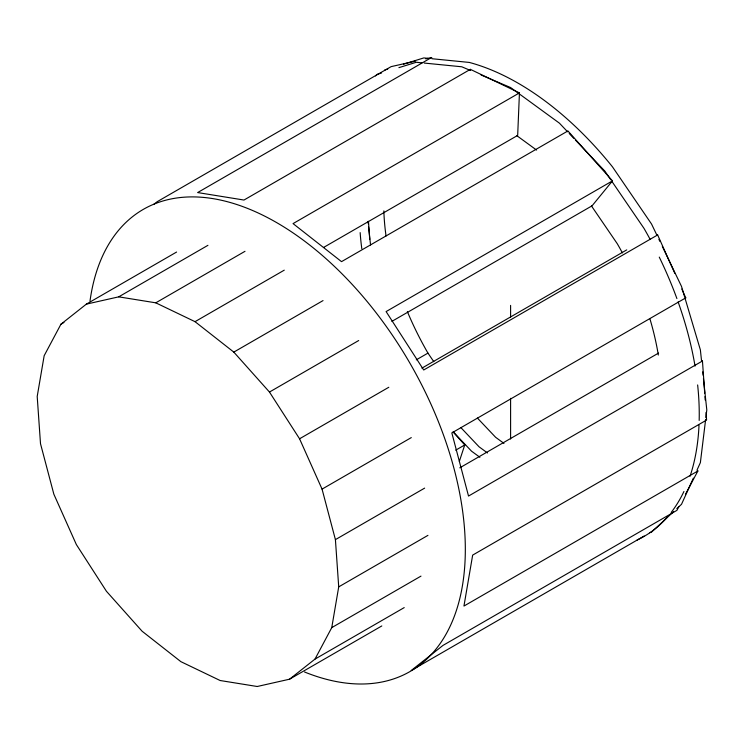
<?xml version="1.0" encoding="UTF-8"?>
<svg xmlns="http://www.w3.org/2000/svg" width="744" height="744" viewBox="0 0 744 744"><rect width="100%" height="100%" fill="white"/><g stroke="black" fill="none" stroke-linecap="round" stroke-linejoin="round"><path stroke-width="1.12" d="M674.817 273.346L657.649 234.937L656.943 235.271L651.539 224.018L612.47 166.842A266.798 154.036 60 0 0 469.315 62.431L432.013 58.73L431.576 57.502L197.644 192.566L243.976 200.043L470.366 69.341L519.442 92.898L517.675 135.399L323.482 247.51M705.638 419.449L700.374 462.629L696.979 470.134L697.881 470.989L685.522 494.211M705.87 417.551L706.8 409.953L703.443 378.566M289.556 679.198L314.982 659.119L331.75 627.629L338.715 586.876L335.414 539.633L322.059 489.124L299.562 438.783L269.468 392.051L233.811 352.107L195.03 321.668L155.775 302.827L118.705 296.847L86.36 304.138L60.934 324.217L44.166 355.706L37.2 396.459L40.502 443.703L53.856 494.211L76.353 544.552L106.448 591.285L142.104 631.228L180.885 661.667L220.14 680.518L257.21 686.498L289.556 679.198L381.802 625.946M459.336 461.41L464.749 444.959L453.18 431.994M693.352 478.15L681.523 504.283L676.798 508.673M678.816 506.794L676.919 510.356L442.987 645.411L411.209 670.511L644.137 536.033M519.442 92.898L293.052 223.6L341.524 261.646L567.914 130.944L612.479 180.876L592.103 205.781L391.874 321.38M375.506 75.916L377.199 74.335L381.542 72.996M673.58 511.658L651.539 532.09L649.531 532.713M153.58 204.554L157.207 201.689L391.149 66.625L415.598 61.11M86.36 304.138L176.598 252.039M60.934 324.217L63.947 322.478M118.705 296.847L207.939 245.325M155.775 302.827L245.008 251.305M195.03 321.668L284.264 270.156M233.811 352.107L323.045 300.585M612.479 180.876L386.099 311.578L423.717 369.991L657.649 234.937M269.468 392.051L358.701 340.529M416.287 359.845L427.949 353.112L433.808 361.686M299.562 438.783L388.796 387.271M421.922 368.141L626.736 249.891M322.059 489.124L411.293 437.602M681.83 289.035L685.763 297.86L451.831 432.915L468.525 496.053L702.457 360.998L704.717 393.195M455.691 450.185L464.749 444.959M335.414 539.633L424.647 488.12M459.773 467.837L658.57 353.065M338.715 586.876L427.949 535.364M331.75 627.629L420.983 576.116M314.982 659.119L404.215 607.606M697.881 470.989L463.949 606.053L472.663 555.108L706.595 420.053L706.065 412.446M384.741 69.983L387.764 69.053M403.499 64.189L423.82 57.92L427.93 58.33M398.905 67.639L416.268 62.282L421.96 62.84M425.689 58.832L431.576 57.502M685.763 297.86L684.917 297.87L700.374 349.866L701.527 360.691L702.457 360.998M424.229 63.063L461.773 66.783L469.594 70.113M481.08 74.995L510.598 87.55L559.423 123.169L567.626 131.818M516.931 135.743L536.573 150.065M503.976 443.387L495.606 437.277L477.406 418.063M487.497 452.957L479.08 446.819L460.88 427.605M479.908 457.281L471.538 451.18L453.273 431.892M569.179 133.455L573.829 138.365M575.372 140.002L604.928 171.194L610.796 179.788M611.968 181.499L643.997 228.371A266.798 154.036 60 0 1 650.21 239.484M591.471 205.948L617.315 243.781A213.444 123.234 60 0 1 622.393 252.867M658.905 239.354L659.891 241.391M662.337 246.497L681.523 286.44L684.638 296.921M470.366 69.341L470.571 70.531M702.727 371.861L703.08 375.209M368.038 221.582L368.28 223.777M368.624 227.069L370.54 244.981M704.949 396.589L705.191 399.993M368.466 221.312L369.731 239.363M510.598 305.393L510.598 317.009M510.598 398.338L510.598 439.007M90.005 301.078A266.798 154.036 60 0 1 285.649 228.045A266.798 154.036 60 0 1 465.084 538.275A266.798 154.036 60 0 1 304.547 671.999M659.258 257.099A266.798 154.036 60 0 1 676.901 298.567M678.11 301.906A266.798 154.036 60 0 1 695.045 366.104M697.639 384.946A266.798 154.036 60 0 1 699.174 420.416M699.007 425.261A266.798 154.036 60 0 1 690.041 476.253M683.931 491.477A266.798 154.036 60 0 1 671.19 512.43M667.489 516.95A266.798 154.036 60 0 1 637.078 540.051M361.807 248.719A213.444 123.234 60 0 1 360.161 232.612M650.033 319.204A213.444 123.234 60 0 1 658.328 355.046M427.949 353.112A213.444 123.234 60 0 1 407.359 311.587M386.043 235.988A213.444 123.234 60 0 1 383.848 210.896"/></g></svg>
